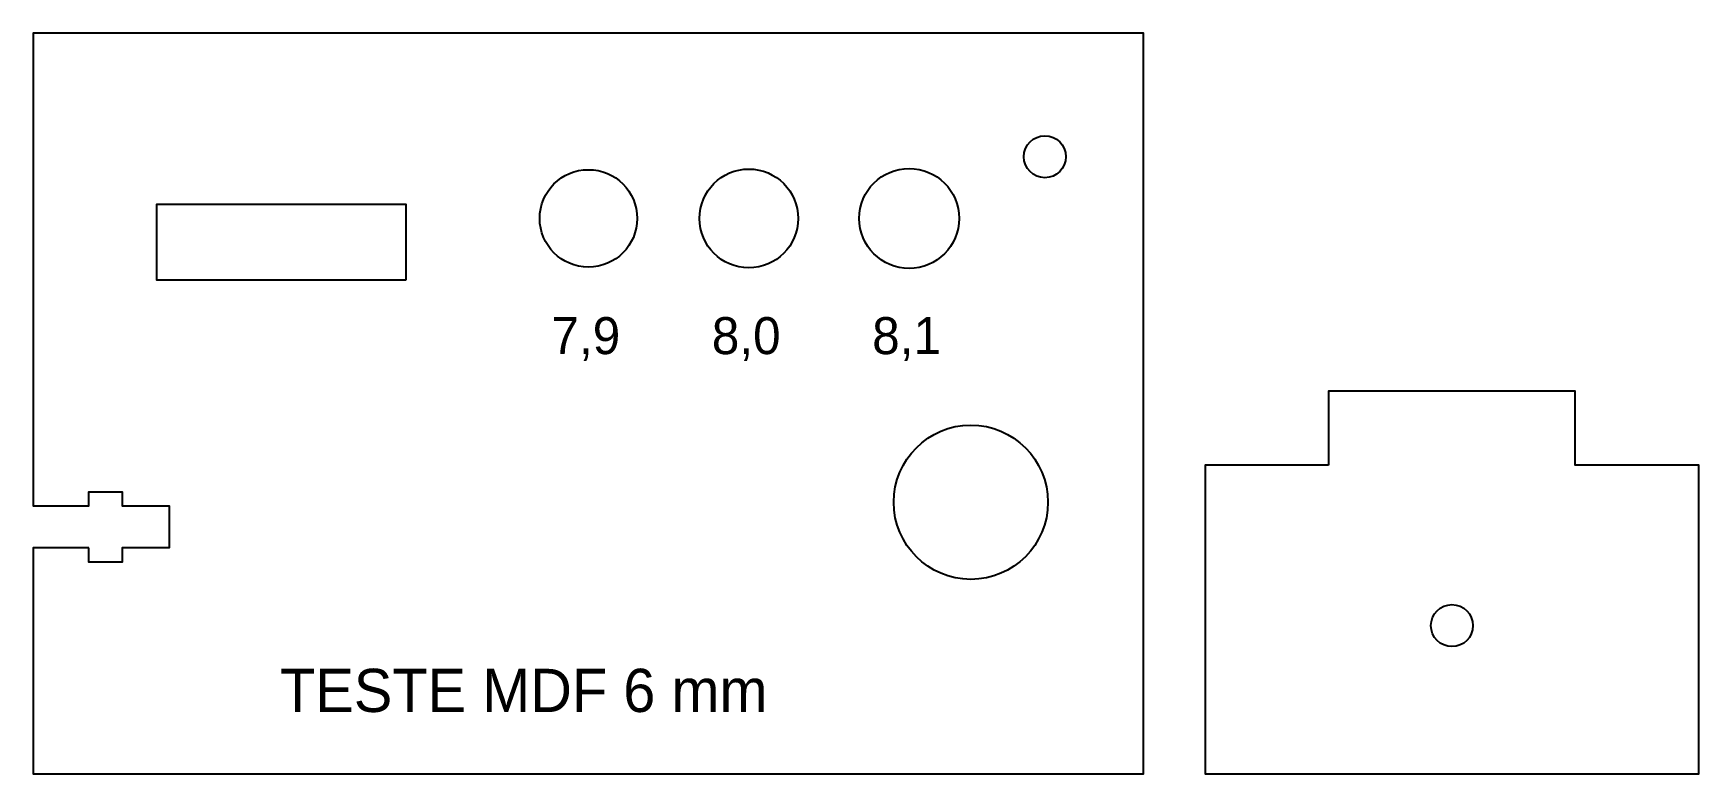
# Model space of a CAD drawing. Header units: millimetres. Extents: x 0 to 135, y 0 to 60.
import ezdxf

# ---------------------------------------------------------------- set-up
doc = ezdxf.new("R2010")
doc.units = ezdxf.units.MM
doc.layers.add('CORTE', color=1, linetype='CONTINUOUS')
doc.layers.add('GRAVAR', color=5, linetype='CONTINUOUS')

msp = doc.modelspace()

# ---------------------------------------------------------------- linework, layer by layer
at = {"layer": 'CORTE'}
for points in [[(4.5, 18.3), (0, 18.3), (0, 0), (90, 0), (90, 60), (0, 60), (0, 21.7), (4.5, 21.7), (4.5, 22.85), (7.2, 22.85), (7.2, 21.7), (11, 21.7), (11, 18.3), (7.2, 18.3), (7.2, 17.15), (4.5, 17.15)], [(30.2, 40), (10, 40), (10, 46.15), (30.2, 46.15)], [(105, 25), (95, 25), (95, 0), (135, 0), (135, 25), (125, 25), (125, 31), (105, 31)]]:
    msp.add_lwpolyline(points, close=True, dxfattribs=at)
for centre, radius in [((82, 50), 1.7), ((45, 45), 3.95), ((58, 45), 4), ((71, 45), 4.05), ((76, 22), 6.25), ((115, 12), 1.7)]:
    msp.add_circle(centre, radius, dxfattribs=at)

# ---------------------------------------------------------------- texts
at = {"layer": 'GRAVAR'}
for s, height, p in [('7,9', 3, (42, 34)), ('8,0', 3, (55, 34)), ('8,1', 3, (68, 34)), ('TESTE MDF 6 mm', 3.5, (20, 5))]:
    msp.add_text(s, height=height, dxfattribs=at).set_placement(p)

doc.saveas('drawing.dxf')
